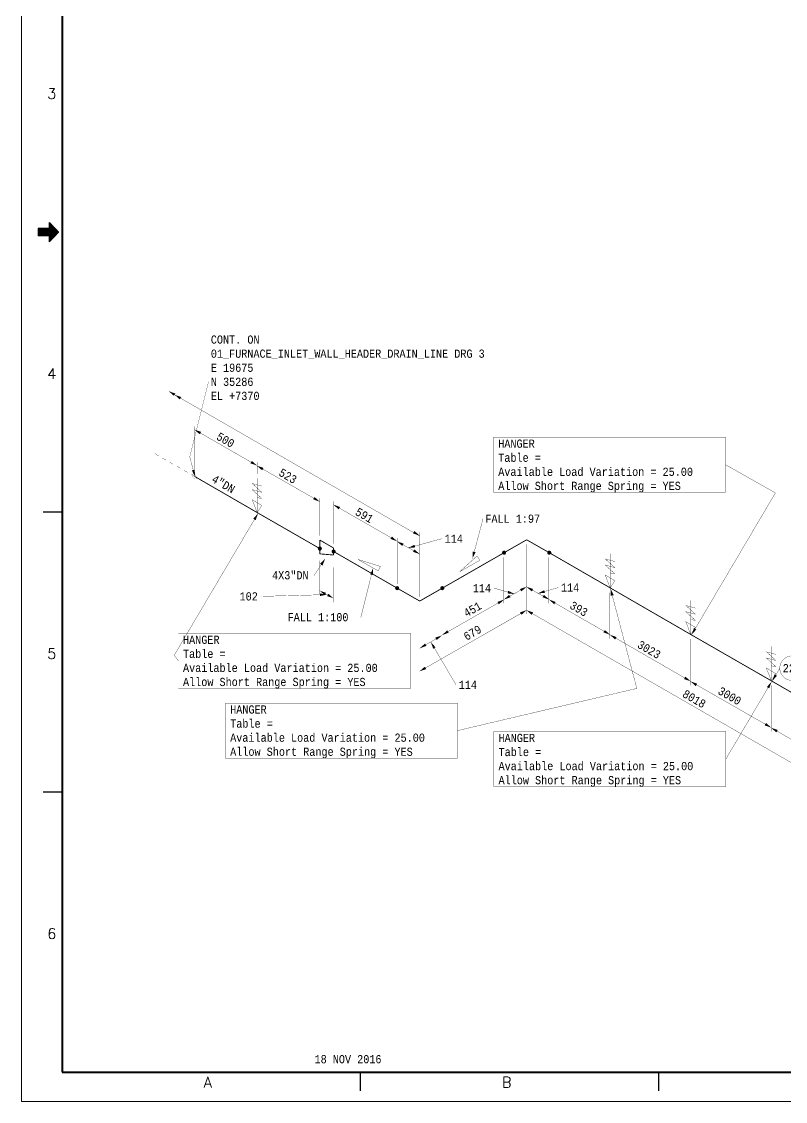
# Model space of a CAD drawing. Header units: millimetres. Extents: x 0 to 841, y 0 to 594.
# Drawn here: x 0 to 260.7, y 0 to 368.4 of the extents above; entities that cross this region are included whole.
import ezdxf

# ---------------------------------------------------------------- set-up
doc = ezdxf.new("R2010")
doc.units = ezdxf.units.MM
for name, color, linetype in [('_TITLE BLOCK', 7, 'Continuous'), ('DIM-LINES', 7, 'Continuous'), ('DIM-TEXT', 7, 'Continuous'), ('FITTINGS', 7, 'Continuous'), ('ISO-TEXT', 7, 'Continuous'), ('PIPE', 7, 'Continuous'), ('WELDS', 7, 'Continuous'), ('타이틀', 7, 'Continuous')]:
    doc.layers.add(name, color=color, linetype=linetype)
doc.styles.add('CG', font='romans.shx')
doc.styles.add('MONOTXT', font='monotxt.shx', dxfattribs={"height": 2.4})

# ---------------------------------------------------------------- blocks, each defined once
blk = doc.blocks.new('[SH1] A1 FORMAT')
at = {"color": 0}
for p, q in [((998.24, 299.82), (998.24, 293.31)), ((998.31, 299.75), (998.31, 293.39)), ((998.38, 299.67), (998.38, 293.46)), ((998.45, 299.6), (998.45, 293.54)), ((998.52, 299.52), (998.52, 293.61)), ((998.59, 299.45), (998.59, 293.68)), ((998.66, 299.38), (998.66, 293.76)), ((998.73, 299.3), (998.73, 293.83)), ((998.8, 299.23), (998.8, 293.91)), ((998.87, 299.16), (998.87, 293.98)), ((998.94, 299.08), (998.94, 294.05)), ((999.01, 299.01), (999.01, 294.13)), ((999.08, 298.93), (999.08, 294.2)), ((999.15, 298.86), (999.15, 294.27)), ((999.22, 298.79), (999.22, 294.35)), ((999.29, 298.71), (999.29, 294.42)), ((999.36, 298.64), (999.36, 294.5)), ((999.43, 298.56), (999.43, 294.57)), ((999.5, 298.49), (999.5, 294.64)), ((999.57, 298.42), (999.57, 294.72)), ((994.39, 297.79), (994.39, 295.34)), ((994.46, 297.79), (994.46, 295.34)), ((994.53, 297.79), (994.53, 295.34)), ((994.6, 297.79), (994.6, 295.34)), ((994.67, 297.79), (994.67, 295.34)), ((994.74, 297.79), (994.74, 295.34)), ((994.81, 297.79), (994.81, 295.34)), ((994.88, 297.79), (994.88, 295.34)), ((994.95, 297.79), (994.95, 295.34)), ((995.02, 297.79), (995.02, 295.34)), ((995.09, 297.79), (995.09, 295.34)), ((995.16, 297.79), (995.16, 295.34)), ((995.23, 297.79), (995.23, 295.34)), ((995.3, 297.79), (995.3, 295.34)), ((995.37, 297.79), (995.37, 295.34)), ((995.44, 297.79), (995.44, 295.34)), ((995.51, 297.79), (995.51, 295.34)), ((995.58, 297.79), (995.58, 295.34)), ((995.65, 297.79), (995.65, 295.34)), ((995.72, 297.79), (995.72, 295.34)), ((995.79, 297.79), (995.79, 295.34)), ((995.86, 297.79), (995.86, 295.34)), ((995.93, 297.79), (995.93, 295.34)), ((996, 297.79), (996, 295.34)), ((996.07, 297.79), (996.07, 295.34)), ((996.14, 297.79), (996.14, 295.34)), ((996.21, 297.79), (996.21, 295.34)), ((996.28, 297.79), (996.28, 295.34)), ((996.35, 297.79), (996.35, 295.34)), ((996.42, 297.79), (996.42, 295.34)), ((996.49, 297.79), (996.49, 295.34)), ((996.56, 297.79), (996.56, 295.34)), ((996.63, 297.79), (996.63, 295.34)), ((996.7, 297.79), (996.7, 295.34)), ((996.77, 297.79), (996.77, 295.34)), ((996.84, 297.79), (996.84, 295.34)), ((996.91, 297.79), (996.91, 295.34)), ((996.98, 297.79), (996.98, 295.34)), ((997.05, 297.79), (997.05, 295.34)), ((997.12, 297.79), (997.12, 295.34)), ((997.19, 297.79), (997.19, 295.34)), ((997.26, 297.79), (997.26, 295.34)), ((997.33, 297.79), (997.33, 295.34)), ((997.4, 297.79), (997.4, 295.34)), ((997.47, 297.79), (997.47, 295.34)), ((997.54, 297.79), (997.54, 295.34)), ((997.61, 297.79), (997.61, 295.34)), ((997.68, 297.79), (997.68, 295.34)), ((997.75, 297.79), (997.75, 295.34)), ((997.82, 297.79), (997.82, 295.34)), ((997.89, 297.79), (997.89, 295.34)), ((997.96, 297.79), (997.96, 295.34)), ((998.03, 297.79), (998.03, 295.34)), ((998.1, 297.79), (998.1, 295.34)), ((998.17, 297.79), (998.17, 295.34)), ((999.64, 298.34), (999.64, 294.79)), ((999.71, 298.27), (999.71, 294.87)), ((999.78, 298.2), (999.78, 294.94)), ((999.85, 298.12), (999.85, 295.01)), ((999.92, 298.05), (999.92, 295.09)), ((999.99, 297.97), (999.99, 295.16)), ((1000.06, 297.9), (1000.06, 295.23)), ((1000.13, 297.83), (1000.13, 295.31)), ((1000.2, 297.75), (1000.2, 295.38)), ((1000.27, 297.68), (1000.27, 295.46)), ((1000.34, 297.61), (1000.34, 295.53)), ((1000.41, 297.53), (1000.41, 295.6)), ((1000.48, 297.46), (1000.48, 295.68)), ((1000.55, 297.38), (1000.55, 295.75)), ((1000.62, 297.31), (1000.62, 295.82)), ((1000.69, 297.24), (1000.69, 295.9)), ((1000.76, 297.16), (1000.76, 295.97)), ((1000.83, 297.09), (1000.83, 296.05)), ((1000.9, 297.01), (1000.9, 296.12)), ((1000.97, 296.94), (1000.97, 296.19)), ((1001.04, 296.87), (1001.04, 296.27)), ((1001.11, 296.79), (1001.11, 296.34)), ((1001.18, 296.72), (1001.18, 296.42)), ((1001.25, 296.65), (1001.25, 296.49)), ((1001.32, 296.57), (1001.32, 296.56))]:
    blk.add_line(p, q, dxfattribs=at)
at = {"layer": '_TITLE BLOCK', "linetype": 'Continuous', "lineweight": 0}
for p, q in [((988.72, 594), (988.72, 0)), ((988.72, 0), (1829.72, 0)), ((1829.72, 0), (989.93, 0))]:
    blk.add_line(p, q, dxfattribs=at)
at = {"layer": '_TITLE BLOCK', "lineweight": 40}
for p, q in [((1002.54, 583.16), (1002.54, 9.99)), ((1002.54, 9.99), (1817.11, 9.99))]:
    blk.add_line(p, q, dxfattribs=at)
at = {"layer": '타이틀', "color": 7}
for p, q in [((998.17, 299.89), (998.17, 297.79)), ((1001.32, 296.57), (998.17, 299.89)), ((998.17, 297.79), (994.33, 297.79)), ((998.17, 295.34), (994.33, 295.34)), ((1001.32, 296.57), (998.17, 293.25)), ((998.17, 295.34), (998.17, 293.25)), ((1002.54, 201.04), (996.12, 201.04)), ((1002.54, 105.51), (996.12, 105.51)), ((1104.36, 3.57), (1104.36, 9.99)), ((1206.18, 3.57), (1206.18, 9.99))]:
    blk.add_line(p, q, dxfattribs=at)
at = {"layer": '타이틀', "color": 7, "style": 'CG'}
for s, p in [('3', (997.5, 342.02, -0.01)), ('4', (997.5, 246.49, -0.01)), ('5', (997.5, 150.96, -0.01)), ('6', (997.5, 55.43, -0.01)), ('A', (1050.87, 4.73, 0)), ('B', (1152.69, 4.73, 0))]:
    blk.add_text(s, height=3.6, dxfattribs=at).set_placement(p)
blk = doc.blocks.new('block20')
at = {"layer": 'ISO-TEXT'}
blk.add_hatch(color=256, dxfattribs=at).paths.add_polyline_path([(-0.001, -0.001), (0.099, 2.399), (1.099, 2.199)])
at = {"layer": 'ISO-TEXT', "linetype": 'ByBlock', "const_width": 0.1}
blk.add_lwpolyline([(3.6, 13.6), (0, 0)], dxfattribs=at)
blk = doc.blocks.new('block21')
at = {"layer": 'ISO-TEXT'}
blk.add_hatch(color=256, dxfattribs=at).paths.add_polyline_path([(-0.001, -0.001), (-0.101, -2.401), (-1.001, -2.201)])
at = {"layer": 'ISO-TEXT', "linetype": 'ByBlock', "const_width": 0.1}
blk.add_lwpolyline([(-4.2, -16.8), (0, 0)], dxfattribs=at)
blk = doc.blocks.new('block22')
at = {"layer": 'ISO-TEXT'}
blk.add_hatch(color=256, dxfattribs=at).paths.add_polyline_path([(-0.001, -0.001), (-0.901, -2.301), (-1.701, -1.701)])
at = {"layer": 'ISO-TEXT', "linetype": 'ByBlock', "const_width": 0.1}
blk.add_lwpolyline([(-3.7, -5.6), (0, 0)], dxfattribs=at)
blk = doc.blocks.new('block23')
at = {"layer": 'ISO-TEXT'}
blk.add_hatch(color=256, dxfattribs=at).paths.add_polyline_path([(-0.001, -0.001), (-1.101, 2.199), (-0.101, 2.399)])
at = {"layer": 'ISO-TEXT', "linetype": 'ByBlock', "const_width": 0.1}
blk.add_lwpolyline([(-1.8, 6.8), (0, 0)], dxfattribs=at)
blk = doc.blocks.new('block24')
at = {"layer": 'ISO-TEXT', "style": 'MONOTXT', "width": 0.8571}
for s, p in [('E 19675', (0, 0)), ('N 35286', (0, -4.8)), ('EL +7370', (0, -9.6))]:
    blk.add_text(s, height=2.8, dxfattribs=at).set_placement(p)
blk = doc.blocks.new('block78')
at = {"layer": 'PIPE', "linetype": 'ByBlock', "const_width": 0.3}
blk.add_lwpolyline([(-24.1, 13.9), (0, 0)], dxfattribs=at)
at = {"flags": 1}
for tag in ['Tag', 'UCI', 'Pipe Ref', 'Description', 'Key']:
    blk.add_attdef(tag, (0, 0), '', height=1, dxfattribs=at)
blk = doc.blocks.new('block79')
at = {"linetype": 'ByBlock', "const_width": 0.1}
for points in [[(0, 11.7), (0, 0)], [(-1.7, 9.9), (1.6, 6.9)], [(1.6, 9), (-1.7, 9.9)], [(-1.7, 7.8), (1.6, 4.8)], [(1.6, 6.9), (-1.7, 7.8)], [(-1.7, 4.4), (0, 0)], [(1.6, 2.4), (-1.7, 4.4)], [(1.6, 4.8), (0, 5.1)], [(0, 0), (1.6, 2.4)]]:
    blk.add_lwpolyline(points, dxfattribs=at)
at = {"flags": 1}
for tag in ['Tag', 'UCI', 'Pipe Ref', 'Description', 'Key']:
    blk.add_attdef(tag, (0, 0), '', height=1, dxfattribs=at)
blk = doc.blocks.new('block80')
at = {"layer": 'PIPE', "linetype": 'ByBlock', "const_width": 0.3}
blk.add_lwpolyline([(-27.5, 15.8), (0, 0)], dxfattribs=at)
at = {"flags": 1}
for tag in ['Tag', 'UCI', 'Pipe Ref', 'Description', 'Key']:
    blk.add_attdef(tag, (0, 0), '', height=1, dxfattribs=at)
blk = doc.blocks.new('block81')
at = {"linetype": 'ByBlock', "const_width": 0.1}
for points in [[(0, 11.7), (0, 0)], [(-1.7, 9.9), (1.6, 6.9)], [(1.6, 9), (-1.7, 9.9)], [(-1.7, 7.8), (1.6, 4.8)], [(1.6, 6.9), (-1.7, 7.8)], [(-1.7, 4.4), (0, 0)], [(1.6, 2.4), (-1.7, 4.4)], [(1.6, 4.8), (0, 5.1)], [(0, 0), (1.6, 2.4)]]:
    blk.add_lwpolyline(points, dxfattribs=at)
at = {"flags": 1}
for tag in ['Tag', 'UCI', 'Pipe Ref', 'Description', 'Key']:
    blk.add_attdef(tag, (0, 0), '', height=1, dxfattribs=at)
blk = doc.blocks.new('block82')
at = {"layer": 'PIPE', "linetype": 'ByBlock', "const_width": 0.3}
blk.add_lwpolyline([(-22.952, 13.27), (0, 0)], dxfattribs=at)
at = {"flags": 1}
for tag in ['Tag', 'UCI', 'Pipe Ref', 'Description', 'Key']:
    blk.add_attdef(tag, (0, 0), '', height=1, dxfattribs=at)
blk = doc.blocks.new('block83')
at = {"layer": 'PIPE', "linetype": 'ByBlock', "const_width": 0.3}
blk.add_lwpolyline([(-4.548, 2.63), (0, 0)], dxfattribs=at)
at = {"flags": 1}
for tag in ['Tag', 'UCI', 'Pipe Ref', 'Description', 'Key']:
    blk.add_attdef(tag, (0, 0), '', height=1, dxfattribs=at)
blk = doc.blocks.new('block84')
at = {"linetype": 'ByBlock', "const_width": 0.1}
for points in [[(0, 11.7), (0, 0)], [(-1.7, 9.9), (1.6, 6.9)], [(1.6, 9), (-1.7, 9.9)], [(-1.7, 7.8), (1.6, 4.8)], [(1.6, 6.9), (-1.7, 7.8)], [(-1.7, 4.4), (0, 0)], [(1.6, 2.4), (-1.7, 4.4)], [(1.6, 4.8), (0, 5.1)], [(0, 0), (1.6, 2.4)]]:
    blk.add_lwpolyline(points, dxfattribs=at)
at = {"flags": 1}
for tag in ['Tag', 'UCI', 'Pipe Ref', 'Description', 'Key']:
    blk.add_attdef(tag, (0, 0), '', height=1, dxfattribs=at)
blk = doc.blocks.new('block85')
at = {"layer": 'PIPE', "linetype": 'ByBlock', "const_width": 0.3}
blk.add_lwpolyline([(-20.8, 12), (0, 0)], dxfattribs=at)
at = {"flags": 1}
for tag in ['Tag', 'UCI', 'Pipe Ref', 'Description', 'Key']:
    blk.add_attdef(tag, (0, 0), '', height=1, dxfattribs=at)
blk = doc.blocks.new('block86')
at = {"layer": 'PIPE', "linetype": 'ByBlock', "const_width": 0.3}
for points in [[(-15.4, 0), (-7.7, 4.4)], [(-7.7, 4.4), (0, 0)]]:
    blk.add_lwpolyline(points, dxfattribs=at)
at = {"flags": 1}
for tag in ['Tag', 'UCI', 'Pipe Ref', 'Description', 'Key']:
    blk.add_attdef(tag, (0, 0), '', height=1, dxfattribs=at)
blk = doc.blocks.new('block87')
at = {"layer": 'PIPE', "linetype": 'ByBlock', "const_width": 0.3}
blk.add_lwpolyline([(-21.1, -12.1), (0, 0)], dxfattribs=at)
at = {"flags": 1}
for tag in ['Tag', 'UCI', 'Pipe Ref', 'Description', 'Key']:
    blk.add_attdef(tag, (0, 0), '', height=1, dxfattribs=at)
blk = doc.blocks.new('block88')
at = {"layer": 'PIPE', "linetype": 'ByBlock', "const_width": 0.3}
for points in [[(-15.4, 0), (-7.7, -4.4)], [(-7.7, -4.4), (0, 0)]]:
    blk.add_lwpolyline(points, dxfattribs=at)
at = {"flags": 1}
for tag in ['Tag', 'UCI', 'Pipe Ref', 'Description', 'Key']:
    blk.add_attdef(tag, (0, 0), '', height=1, dxfattribs=at)
blk = doc.blocks.new('block89')
at = {"layer": 'PIPE', "linetype": 'ByBlock', "const_width": 0.3}
blk.add_lwpolyline([(-21.7, 12.5), (0, 0)], dxfattribs=at)
at = {"flags": 1}
for tag in ['Tag', 'UCI', 'Pipe Ref', 'Description', 'Key']:
    blk.add_attdef(tag, (0, 0), '', height=1, dxfattribs=at)
blk = doc.blocks.new('block90')
at = {"layer": 'FITTINGS', "linetype": 'ByBlock', "const_width": 0.3}
for points in [[(-4.7, 3.9), (-4.7, -0.8)], [(0, 1.2), (-4.7, 3.9)], [(0, 0), (0, 1.2)], [(0, -1.2), (0, 0)], [(-4.7, -0.8), (0, -1.2)]]:
    blk.add_lwpolyline(points, dxfattribs=at)
at = {"flags": 1}
for tag in ['Tag', 'UCI', 'Pipe Ref', 'Description', 'Key']:
    blk.add_attdef(tag, (0, 0), '', height=1, dxfattribs=at)
blk = doc.blocks.new('block91')
at = {"layer": 'PIPE', "linetype": 'ByBlock', "const_width": 0.3}
blk.add_lwpolyline([(-21.4, 12.3), (0, 0)], dxfattribs=at)
at = {"flags": 1}
for tag in ['Tag', 'UCI', 'Pipe Ref', 'Description', 'Key']:
    blk.add_attdef(tag, (0, 0), '', height=1, dxfattribs=at)
blk = doc.blocks.new('block92')
at = {"linetype": 'ByBlock', "const_width": 0.1}
for points in [[(0, 11.7), (0, 0)], [(-1.7, 9.9), (1.6, 6.9)], [(1.6, 9), (-1.7, 9.9)], [(-1.7, 7.8), (1.6, 4.8)], [(1.6, 6.9), (-1.7, 7.8)], [(-1.7, 4.4), (0, 0)], [(1.6, 2.4), (-1.7, 4.4)], [(1.6, 4.8), (0, 5.1)], [(0, 0), (1.6, 2.4)]]:
    blk.add_lwpolyline(points, dxfattribs=at)
at = {"flags": 1}
for tag in ['Tag', 'UCI', 'Pipe Ref', 'Description', 'Key']:
    blk.add_attdef(tag, (0, 0), '', height=1, dxfattribs=at)
blk = doc.blocks.new('block93')
at = {"layer": 'PIPE', "linetype": 'ByBlock', "const_width": 0.3}
blk.add_lwpolyline([(-21.3, 12.3), (0, 0)], dxfattribs=at)
at = {"flags": 1}
for tag in ['Tag', 'UCI', 'Pipe Ref', 'Description', 'Key']:
    blk.add_attdef(tag, (0, 0), '', height=1, dxfattribs=at)
blk = doc.blocks.new('block127')
at = {"layer": 'WELDS'}
h = blk.add_hatch(color=256, dxfattribs=at)
edge = h.paths.add_edge_path(flags=0)
edge.add_arc((0, 0), 0.7, 0, 360)
at = {"flags": 1}
for tag in ['Tag', 'UCI', 'Pipe Ref', 'Description', 'Key']:
    blk.add_attdef(tag, (0, 0), '', height=1, dxfattribs=at)
blk = doc.blocks.new('block128')
at = {"layer": 'WELDS'}
h = blk.add_hatch(color=256, dxfattribs=at)
edge = h.paths.add_edge_path(flags=0)
edge.add_arc((0, 0), 0.7, 0, 360)
at = {"flags": 1}
for tag in ['Tag', 'UCI', 'Pipe Ref', 'Description', 'Key']:
    blk.add_attdef(tag, (0, 0), '', height=1, dxfattribs=at)
blk = doc.blocks.new('block129')
at = {"layer": 'WELDS'}
h = blk.add_hatch(color=256, dxfattribs=at)
edge = h.paths.add_edge_path(flags=0)
edge.add_arc((0, 0), 0.7, 0, 360)
at = {"flags": 1}
for tag in ['Tag', 'UCI', 'Pipe Ref', 'Description', 'Key']:
    blk.add_attdef(tag, (0, 0), '', height=1, dxfattribs=at)
blk = doc.blocks.new('block130')
at = {"layer": 'WELDS'}
h = blk.add_hatch(color=256, dxfattribs=at)
edge = h.paths.add_edge_path(flags=0)
edge.add_arc((0, 0), 0.7, 0, 360)
at = {"flags": 1}
for tag in ['Tag', 'UCI', 'Pipe Ref', 'Description', 'Key']:
    blk.add_attdef(tag, (0, 0), '', height=1, dxfattribs=at)
blk = doc.blocks.new('block131')
at = {"layer": 'WELDS'}
h = blk.add_hatch(color=256, dxfattribs=at)
edge = h.paths.add_edge_path(flags=0)
edge.add_arc((0, 0), 0.7, 0, 360)
at = {"flags": 1}
for tag in ['Tag', 'UCI', 'Pipe Ref', 'Description', 'Key']:
    blk.add_attdef(tag, (0, 0), '', height=1, dxfattribs=at)
blk = doc.blocks.new('block132')
at = {"layer": 'WELDS'}
h = blk.add_hatch(color=256, dxfattribs=at)
edge = h.paths.add_edge_path(flags=0)
edge.add_arc((0, 0), 0.7, 0, 360)
at = {"flags": 1}
for tag in ['Tag', 'UCI', 'Pipe Ref', 'Description', 'Key']:
    blk.add_attdef(tag, (0, 0), '', height=1, dxfattribs=at)
blk = doc.blocks.new('block151')
at = {"layer": 'ISO-TEXT'}
blk.add_hatch(color=256, dxfattribs=at).paths.add_polyline_path([(-0.001, -0.001), (-0.801, -2.301), (-1.601, -1.801)])
at = {"layer": 'ISO-TEXT', "linetype": 'ByBlock', "const_width": 0.1}
blk.add_lwpolyline([(-15.6, -26.4), (0, 0)], dxfattribs=at)
at = {"layer": 'ISO-TEXT', "const_width": 0.1}
blk.add_lwpolyline([(-94.801, -35.801), (-94.801, -17.001), (-15.601, -17.001), (-15.601, -35.801)], close=True, dxfattribs=at)
at = {"flags": 1}
for tag in ['Pipe Ref', 'Description']:
    blk.add_attdef(tag, (0, 0), '', height=1, dxfattribs=at)
at = {"layer": 'ISO-TEXT', "style": 'MONOTXT', "width": 0.8571}
for s, p in [('HANGER', (-93.2, -20.6)), ('Table =', (-93.2, -25.4)), ('Available Load Variation = 25.00', (-93.2, -30.2)), ('Allow Short Range Spring = YES', (-93.2, -35))]:
    blk.add_text(s, height=2.8, dxfattribs=at).set_placement(p)
blk = doc.blocks.new('block152')
at = {"layer": 'ISO-TEXT'}
blk.add_hatch(color=256, dxfattribs=at).paths.add_polyline_path([(-6.8, -4.4), (-6, -2.1), (-5.2, -2.6)])
at = {"layer": 'ISO-TEXT', "const_width": 0.1}
blk.add_lwpolyline([(4.14, -0.73), (3.95, -1.44), (3.64, -2.1), (3.22, -2.7), (2.7, -3.22), (2.1, -3.64), (1.44, -3.95), (0.73, -4.14), (0, -4.2), (-0.73, -4.14), (-1.44, -3.95), (-2.1, -3.64), (-2.7, -3.22), (-3.22, -2.7), (-3.64, -2.1), (-3.95, -1.44), (-4.14, -0.73), (-4.2, 0), (-4.14, 0.73), (-3.95, 1.44), (-3.64, 2.1), (-3.22, 2.7), (-2.7, 3.22), (-2.1, 3.64), (-1.44, 3.95), (-0.73, 4.14), (0, 4.2), (0.73, 4.14), (1.44, 3.95), (2.1, 3.64), (2.7, 3.22), (3.22, 2.7), (3.64, 2.1), (3.95, 1.44), (4.14, 0.73), (4.2, 0)], close=True, dxfattribs=at)
at = {"layer": 'ISO-TEXT', "linetype": 'ByBlock', "const_width": 0.1}
blk.add_lwpolyline([(-4.2, 0), (-6.8, -4.4)], dxfattribs=at)
at = {"flags": 1}
for tag in ['Pipe Ref', 'Description']:
    blk.add_attdef(tag, (0, 0), '', height=1, dxfattribs=at)
at = {"layer": 'ISO-TEXT', "style": 'MONOTXT', "width": 0.8571}
blk.add_text('225', height=2.8, dxfattribs=at).set_placement((-3.2, -1.4))
blk = doc.blocks.new('block153')
at = {"layer": 'ISO-TEXT'}
blk.add_hatch(color=256, dxfattribs=at).paths.add_polyline_path([(-0.001, -0.001), (0.799, 2.299), (1.599, 1.799)])
at = {"layer": 'ISO-TEXT', "const_width": 0.1}
blk.add_lwpolyline([(-67.601, 48.599), (-67.601, 67.399), (11.599, 67.399), (11.599, 48.599)], close=True, dxfattribs=at)
at = {"layer": 'ISO-TEXT', "linetype": 'ByBlock', "const_width": 0.1}
blk.add_lwpolyline([(28.6, 48.4), (0, 0)], dxfattribs=at)
at = {"flags": 1}
for tag in ['Pipe Ref', 'Description']:
    blk.add_attdef(tag, (0, 0), '', height=1, dxfattribs=at)
at = {"layer": 'ISO-TEXT', "style": 'MONOTXT', "width": 0.8571}
for s, p in [('HANGER', (-66, 63.8)), ('Table =', (-66, 59)), ('Available Load Variation = 25.00', (-66, 54.2)), ('Allow Short Range Spring = YES', (-66, 49.4))]:
    blk.add_text(s, height=2.8, dxfattribs=at).set_placement(p)
blk = doc.blocks.new('block154')
at = {"layer": 'ISO-TEXT'}
blk.add_hatch(color=256, dxfattribs=at).paths.add_polyline_path([(-0.001, -0.001), (1.099, -2.201), (0.099, -2.401)])
at = {"layer": 'ISO-TEXT', "linetype": 'ByBlock', "const_width": 0.1}
blk.add_lwpolyline([(9, -34), (0, 0)], dxfattribs=at)
at = {"layer": 'ISO-TEXT', "const_width": 0.1}
blk.add_lwpolyline([(-131.401, -57.801), (-131.401, -39.001), (-52.201, -39.001), (-52.201, -57.801)], close=True, dxfattribs=at)
at = {"flags": 1}
for tag in ['Pipe Ref', 'Description']:
    blk.add_attdef(tag, (0, 0), '', height=1, dxfattribs=at)
at = {"layer": 'ISO-TEXT', "style": 'MONOTXT', "width": 0.8571}
for s, p in [('HANGER', (-129.8, -42.6)), ('Table =', (-129.8, -47.4)), ('Available Load Variation = 25.00', (-129.8, -52.2)), ('Allow Short Range Spring = YES', (-129.8, -57))]:
    blk.add_text(s, height=2.8, dxfattribs=at).set_placement(p)
blk = doc.blocks.new('block155')
at = {"layer": 'ISO-TEXT'}
blk.add_hatch(color=256, dxfattribs=at).paths.add_polyline_path([(-0.001, -0.001), (-0.801, -2.301), (-1.601, -1.801)])
at = {"layer": 'ISO-TEXT', "linetype": 'ByBlock', "const_width": 0.1}
blk.add_lwpolyline([(-28.6, -48.4), (0, 0)], dxfattribs=at)
at = {"layer": 'ISO-TEXT', "const_width": 0.1}
blk.add_lwpolyline([(-27.201, -59.701), (-27.201, -40.901), (51.999, -40.901), (51.999, -59.701)], close=True, dxfattribs=at)
at = {"flags": 1}
for tag in ['Pipe Ref', 'Description']:
    blk.add_attdef(tag, (0, 0), '', height=1, dxfattribs=at)
at = {"layer": 'ISO-TEXT', "style": 'MONOTXT', "width": 0.8571}
for s, p in [('HANGER', (-25.6, -44.5)), ('Table =', (-25.6, -49.3)), ('Available Load Variation = 25.00', (-25.6, -54.1)), ('Allow Short Range Spring = YES', (-25.6, -58.9))]:
    blk.add_text(s, height=2.8, dxfattribs=at).set_placement(p)

msp = doc.modelspace()

# ---------------------------------------------------------------- hatches: boundary and pattern name
at = {"layer": 'DIM-LINES'}
for points in [[(50.2, 242.3), (52.5, 241.5), (52, 240.7)], [(52.2, 241.1), (54.5, 240.3), (54, 239.5)], [(59, 229.2), (61.3, 228.4), (60.8, 227.6)], [(80.4, 216.9), (78.1, 217.7), (78.6, 218.5)], [(80.3, 216.9), (82.6, 216.1), (82.1, 215.3)], [(101.8, 204.6), (99.5, 205.4), (100, 206.2)], [(106.4, 203.6), (108.7, 202.8), (108.2, 202)], [(128.2, 191.1), (125.9, 191.9), (126.4, 192.7)], [(135.9, 193), (133.6, 193.8), (134.1, 194.6)], [(128.1, 191.1), (130.4, 190.3), (129.9, 189.5)], [(131.9, 188.8), (134.1, 189.9), (134.3, 189)], [(135.9, 186.7), (133.6, 187.5), (134.1, 188.3)], [(101.8, 174.2), (103.9, 173.5), (103.5, 172.7)], [(104.2, 172.9), (101.8, 172.4), (101.8, 173.3)], [(106.4, 171.7), (104.3, 172.4), (104.7, 173.2)], [(168.3, 173.1), (165.9, 173.3), (166.1, 174.2)], [(172.4, 175.6), (170.6, 174), (170.1, 174.8)], [(172.3, 175.6), (174.6, 174.8), (174.1, 174)], [(176.2, 173.3), (178.4, 174.4), (178.6, 173.5)], [(164.7, 171.2), (162.9, 169.6), (162.4, 170.4)], [(164.6, 171.2), (166.4, 172.8), (166.9, 172)], [(180.1, 171.2), (177.8, 172), (178.3, 172.8)], [(180, 171.2), (182.3, 170.4), (181.8, 169.6)], [(172.4, 167.6), (170.6, 166), (170.1, 166.8)], [(172.3, 167.6), (174.6, 166.8), (174.1, 166)], [(143.5, 159), (141.7, 157.4), (141.2, 158.2)], [(143.5, 159.1), (145.3, 160.7), (145.8, 159.9)], [(200.9, 159.2), (198.6, 160), (199.1, 160.8)], [(200.8, 159.2), (203.1, 158.4), (202.6, 157.6)], [(135.9, 154.6), (137.7, 156.2), (138.2, 155.4)], [(139.7, 156.7), (141.3, 154.9), (140.5, 154.4)], [(135.8, 146.7), (137.6, 148.3), (138.1, 147.5)], [(228.4, 143.3), (226.1, 144.1), (226.6, 144.9)], [(228.3, 143.3), (230.6, 142.5), (230.1, 141.7)], [(255.9, 127.5), (253.6, 128.3), (254.1, 129.1)], [(255.8, 127.5), (258.1, 126.7), (257.6, 125.9)]]:
    msp.add_hatch(color=256, dxfattribs=at).paths.add_polyline_path(points)

# ---------------------------------------------------------------- linework, layer by layer
at = {"linetype": 'ByBlock', "const_width": 0.1}
for points in [[(121.7, 181), (114.8, 184.9)], [(114.8, 184.9), (122.5, 182.5)], [(149.5, 180.7), (155.5, 186.1)], [(156.4, 184.6), (149.5, 180.7)], [(155.5, 186.1), (156.4, 184.6)], [(122.5, 182.5), (121.7, 181)]]:
    msp.add_lwpolyline(points, dxfattribs=at)
at = {"layer": 'DIM-LINES', "linetype": 'ByBlock', "const_width": 0.1}
for points in [[(135.8, 192.9), (52.2, 241.1)], [(80.4, 216.9), (59, 229.2)], [(59.1, 215.5), (59.1, 230.3)], [(80.4, 214.1), (80.4, 218)], [(101.8, 204.6), (80.3, 216.9)], [(101.8, 193), (101.8, 205.7)], [(128.2, 191.1), (106.4, 203.6)], [(106.5, 190.3), (106.5, 204.7)], [(128.2, 176.5), (128.2, 192.2)], [(143.5, 192), (131.9, 188.8)], [(135.9, 172.1), (135.9, 194.1)], [(135.9, 186.7), (128.1, 191.1)], [(172.3, 190), (172.3, 166.3)], [(101.7, 184.5), (101.7, 173.1)], [(164.6, 185.6), (164.6, 169.9)], [(180, 185.6), (180, 169.9)], [(106.4, 182.2), (106.4, 170.3)], [(106.4, 171.7), (101.8, 174.2)], [(143.5, 173.5), (143.5, 157.8)], [(161.3, 175.1), (168.3, 173.1)], [(172.4, 175.6), (164.6, 171.2)], [(180.1, 171.2), (172.3, 175.6)], [(183.2, 175.3), (176.2, 173.3)], [(200.8, 173.6), (200.8, 157.9)], [(81.7, 172.3), (104.2, 172.9)], [(164.7, 171.2), (143.5, 159.1)], [(200.9, 159.2), (180, 171.2)], [(172.4, 167.6), (135.8, 146.7)], [(287.7, 101.2), (172.3, 167.6)], [(143.5, 159), (135.9, 154.6)], [(228.4, 143.3), (200.8, 159.2)], [(148.3, 142.1), (139.7, 156.7)], [(228.4, 157.7), (228.4, 142)], [(255.9, 127.5), (228.3, 143.3)], [(255.9, 141.9), (255.9, 126.2)], [(280, 113.6), (255.8, 127.5)]]:
    msp.add_lwpolyline(points, dxfattribs=at)
at = {"layer": 'ISO-TEXT', "linetype": 'ByBlock', "const_width": 0.1}
for points in [[(63.8, 245.5), (57.4, 219.9)], [(240.3, 217.2), (257.3, 207.6)], [(53.5, 150.3), (52.1, 152.2)], [(148.8, 126.5), (210, 140.9)]]:
    msp.add_lwpolyline(points, dxfattribs=at)
at = {"layer": 'PIPE', "const_width": 0.1}
for points in [[(45.5, 221), (46.8, 220.2)], [(48, 219.5), (49.3, 218.8)], [(50.5, 218.1), (51.7, 217.4)], [(53, 216.7), (54.2, 216)], [(55.4, 215.3), (56.7, 214.6)], [(57.9, 213.9), (59.1, 213.2)], [(58.3, 213.7), (58.4, 213.9)], [(58.6, 214.1), (58.9, 214)], [(59.2, 213.8), (59.5, 213.5)], [(58.6, 212.9), (58.4, 213.3)], [(59.2, 212.4), (58.9, 212.6)], [(59.8, 212.5), (59.5, 212.4)], [(59.8, 213.1), (59.8, 212.8)]]:
    msp.add_lwpolyline(points, dxfattribs=at)

# ---------------------------------------------------------------- block references
for name, p in [('[SH1] A1 FORMAT', (-988.72, 0)), ('block92', (80.4, 200.9)), ('block84', (200.9, 175.2)), ('block81', (228.4, 159.3)), ('block79', (255.9, 143.5))]:
    msp.add_blockref(name, p)
at = {"layer": 'FITTINGS'}
msp.add_blockref('block90', (106.5, 187.6), dxfattribs=at)
at = {"layer": 'ISO-TEXT'}
for name, p in [('block24', (64.6, 248.9)), ('block153', (228.7, 159.2)), ('block23', (59.2, 213.1)), ('block155', (80.7, 200.6)), ('block20', (153.9, 185.2)), ('block22', (103.6, 185.1)), ('block21', (120, 182)), ('block154', (201, 174.9)), ('block152', (263, 147.8)), ('block151', (256, 143.2))]:
    msp.add_blockref(name, p, dxfattribs=at)
at = {"layer": 'PIPE'}
for name, p in [('block93', (80.4, 200.9)), ('block91', (101.8, 188.6)), ('block86', (180.1, 187.2)), ('block89', (128.2, 175.1)), ('block87', (164.7, 187.2)), ('block85', (200.9, 175.2)), ('block88', (143.6, 175.1)), ('block83', (205.45, 172.57)), ('block82', (228.4, 159.3)), ('block80', (255.9, 143.5)), ('block78', (280, 129.6))]:
    msp.add_blockref(name, p, dxfattribs=at)
at = {"layer": 'WELDS'}
for name, p in [('block132', (101.8, 188.6)), ('block131', (106.5, 187.6)), ('block128', (164.7, 187.2)), ('block127', (180.1, 187.2)), ('block130', (128.2, 175.1)), ('block129', (143.6, 175.1))]:
    msp.add_blockref(name, p, dxfattribs=at)

# ---------------------------------------------------------------- texts
at = {"style": 'MONOTXT', "width": 0.8571}
msp.add_text('18 NOV 2016', height=2.8, dxfattribs=at).set_placement((100, 13))
at = {"layer": 'DIM-TEXT', "style": 'MONOTXT', "width": 0.8571}
for s, rotation, p in [('500', -30, (66.2, 226)), ('523', -30, (87.5, 213.7)), ('591', -30, (113.6, 200.3)), ('451', 30, (151.9, 165.1)), ('393', -30, (186.8, 168.4)), ('679', 30, (151.9, 157.1)), ('3023', -30, (209.9, 155)), ('8018', -30, (225.3, 138.2)), ('3000', -30, (237.4, 139.2))]:
    msp.add_text(s, height=2.8, rotation=rotation, dxfattribs=at).set_placement(p)
for s, p in [('114', (144.4, 190.6)), ('102', (74.4, 170.9)), ('114', (154, 173.7)), ('114', (184.1, 173.9)), ('114', (149.2, 140.7))]:
    msp.add_text(s, height=2.8, dxfattribs=at).set_placement(p)
at = {"layer": 'ISO-TEXT', "style": 'MONOTXT', "width": 0.8571}
for s, p in [('CONT. ON', (64.6, 258.5)), ('01_FURNACE_INLET_WALL_HEADER_DRAIN_LINE DRG 3', (64.6, 253.7)), ('FALL 1:97', (158.3, 197.4)), ('4X3"DN', (85.5, 178.1)), ('FALL 1:100', (90.8, 163.8))]:
    msp.add_text(s, height=2.8, dxfattribs=at).set_placement(p)
msp.add_text('4"DN', height=2.8, rotation=-30, dxfattribs=at).set_placement((64.6, 211.5))

doc.saveas('drawing.dxf')
